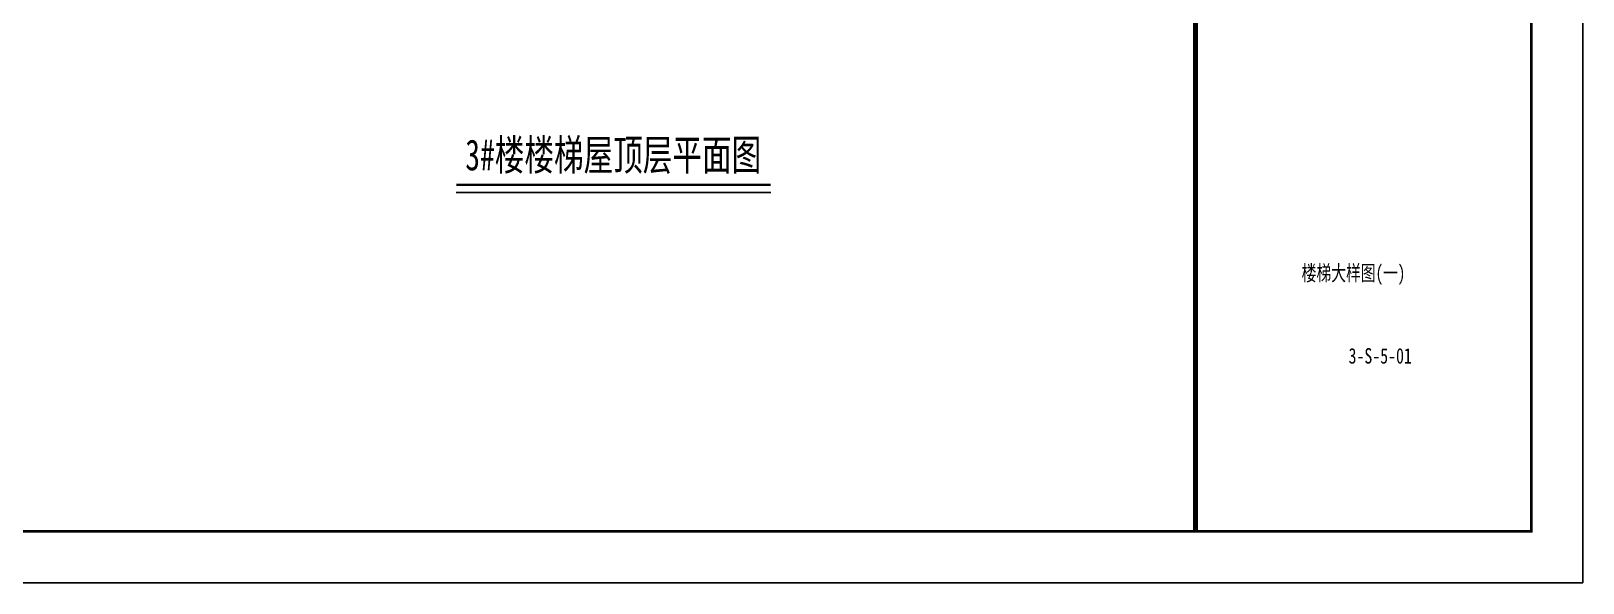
# Model space of a CAD drawing. Extents: x 1045983 to 1134482, y -686883 to -657183.
# Drawn here: x 1090575 to 1105593, y -686883 to -681538 of the extents above; entities that cross this region are included whole.
import ezdxf

# ---------------------------------------------------------------- set-up
doc = ezdxf.new("R2010")
doc.units = 0
doc.header["$LTSCALE"] = 1000
doc.header["$MEASUREMENT"] = 0
doc.layers.get('0').update_dxf_attribs({"linetype": 'CONTINUOUS'})
for name, color, linetype in [('A-ANNO-TTLB', 7, 'CONTINUOUS'), ('S-ANNO-TEXT', 7, 'CONTINUOUS'), ('S-ANNO-TTLB', 7, 'CONTINUOUS')]:
    doc.layers.add(name, color=color, linetype=linetype)
doc.layers.add('图名不打印', color=7, linetype='CONTINUOUS', plot=False)
doc.styles.add('宋体', font='', dxfattribs={"width": 0.8})
doc.styles.add('楷体GB312', font='', dxfattribs={"width": 0.7})
doc.styles.get('宋体').set_extended_font_data('SimSun')
doc.styles.get('楷体GB312').set_extended_font_data('楷体_GB2312')

msp = doc.modelspace()

# ---------------------------------------------------------------- linework, layer by layer
at = {"layer": 'A-ANNO-TTLB', "const_width": 50}
msp.add_lwpolyline([(1101843.2, -686382.9), (1101843.2, -657682.9)], dxfattribs=at)
at = {"layer": 'S-ANNO-TTLB'}
msp.add_lwpolyline([(1105593.2, -686882.9), (1053043.2, -686882.9), (1053043.2, -657182.9), (1105593.2, -657182.9)], close=True, dxfattribs=at)
at = {"layer": 'S-ANNO-TTLB', "const_width": 25}
msp.add_lwpolyline([(1105093.2, -686382.9), (1054293.2, -686382.9), (1054293.2, -657682.9), (1105093.2, -657682.9)], close=True, dxfattribs=at)
at = {"layer": '图名不打印'}
msp.add_line((1094690.3, -683101.6), (1097732.8, -683101.6), dxfattribs=at)
at = {"layer": '图名不打印', "const_width": 20}
msp.add_lwpolyline([(1094690.3, -683027.5), (1097732.8, -683027.5)], dxfattribs=at)

# ---------------------------------------------------------------- texts
at = {"style": '楷体GB312', "width": 0.7}
msp.add_text('楼梯大样图(一)', height=150, dxfattribs=at).set_placement((1102870.9, -683956.6))
at = {"layer": 'S-ANNO-TEXT', "linetype": 'Continuous', "style": '宋体', "width": 0.75}
msp.add_text('3-S-5-01', height=150, dxfattribs=at).set_placement((1103325, -684758.5))
at = {"layer": '图名不打印', "style": '楷体GB312', "width": 0.7}
msp.add_text('3#楼楼梯屋顶层平面图', height=300, dxfattribs=at).set_placement((1094777.5, -682887.4, 0))

doc.saveas('drawing.dxf')
